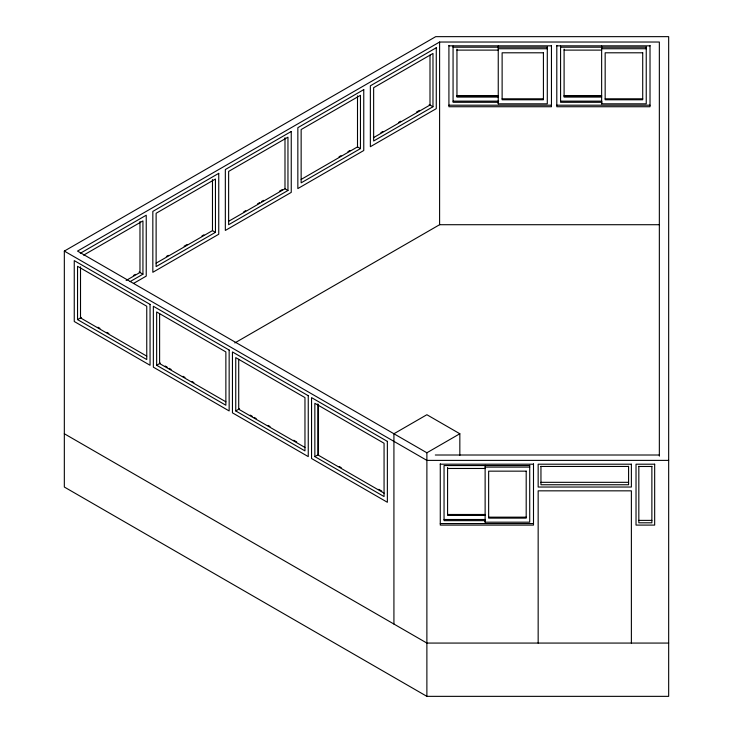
<?xml version="1.0" encoding="UTF-8"?>
<svg xmlns="http://www.w3.org/2000/svg" width="733" height="733" viewBox="0 0 733 733"><rect width="100%" height="100%" fill="white"/><g stroke="black" fill="none" stroke-linecap="round" stroke-linejoin="round"><path stroke-width="1.1" d="M529.721 465.299L529.721 522.189L485.127 522.189L485.127 519.495M547.294 46.939L547.294 103.829L498.248 103.829L498.248 101.136M646.24 46.939L646.24 103.829L601.637 103.829L601.637 101.136M64.33 251.08L435.732 36.65L668.67 36.65L668.67 696.35L426.881 696.35L64.33 487.033L64.33 251.08L426.881 460.388L668.67 460.388M659.343 456.118L659.343 42.028L439.598 42.028L77.515 251.08L426.881 452.783L459.838 433.753L459.838 455.404M80.318 253.27L146.233 215.209L146.233 276.103L133.443 283.488M83.617 255.139L142.935 220.89L142.935 274.197L130.08 281.619M133.379 275.535L135.358 274.389M166.336 256.504L168.315 255.359M184.139 246.224L187.107 244.51M201.932 235.953L203.911 234.807M243.796 211.782L245.766 210.646M257.631 203.792L259.61 202.647M261.589 201.511L263.568 200.366M279.392 191.231L282.352 189.517M339.04 156.789L341.019 155.653M347.946 151.658L349.916 150.512M380.903 132.627L382.883 131.482M398.697 122.347L400.676 121.211M416.5 112.076L419.459 110.362M126.131 280.473L139.976 272.484L139.976 221.448M156.12 263.165L212.478 230.62L212.478 179.585M228.632 221.302L284.99 188.757L284.99 137.722M301.144 179.438L357.502 146.893L357.502 95.858M373.647 137.575L430.005 105.03L430.005 55.131M215.447 232.334L156.12 266.583L156.12 213.276L215.447 179.026L215.447 232.334L212.625 230.703M287.959 190.47L228.632 224.719L228.632 171.412L287.959 137.163L287.959 190.47L285.128 188.839M360.462 148.607L301.144 182.865L301.144 129.549L360.462 95.299L360.462 148.607L357.64 146.976M432.974 106.743L373.647 141.002L373.647 87.685L432.974 53.436L432.974 106.743L429.208 104.572M77.542 319.597L146.756 359.555L146.756 306.247L77.542 266.29L77.542 319.597L81.308 317.426M156.651 365.263L225.865 405.23L225.865 351.922L156.651 311.956L156.651 365.263L160.417 363.092M234.817 342.943L439.598 224.71L659.343 224.71M235.751 410.938L304.965 450.896L304.965 397.588L235.751 357.631L235.751 410.938L239.517 408.757M314.851 456.604L384.065 496.562L384.065 443.254L314.851 403.297L314.851 456.604L318.617 454.433M448.917 45.84L551.454 45.84M556.796 45.84L650.015 45.84M453.067 47.196L547.294 47.196M560.571 47.196L646.24 47.196M498.248 48.735L547.294 48.735M601.637 48.735L646.24 48.735M456.952 50.11L498.248 50.11M564.098 50.11L601.637 50.11M456.952 95.739L498.248 95.739M564.098 95.739L601.637 95.739M456.952 96.115L498.248 96.115M564.098 96.115L601.637 96.115M498.248 97.077L456.952 97.077L456.952 49.148M601.637 97.077L564.098 97.077L564.098 49.148M502.123 98.808L543.419 98.808M605.165 98.808L642.713 98.808M453.067 101.136L498.706 101.136M560.571 101.136L601.738 101.136M498.486 102.29L453.067 102.29L453.067 46.051M601.692 102.29L560.571 102.29L560.571 46.051M448.917 105.195L551.454 105.195M556.796 105.195L650.015 105.195M435.31 455.01L659.343 455.01M440.276 464.2L533.496 464.2M529.721 465.556L444.051 465.556L444.051 520.65L485.173 520.65M540.954 466.454L628.584 466.454M638.828 466.481L651.875 466.481M485.127 467.095L529.721 467.095M447.579 468.469L485.127 468.469M540.954 482.323L628.584 482.323M447.579 514.474L485.127 514.474M485.127 515.436L447.579 515.436L447.579 467.507M488.645 517.168L526.193 517.168M444.051 519.495L485.219 519.495M638.828 520.384L651.875 520.384M440.276 523.554L533.496 523.554M668.67 643.07L426.881 643.07L64.33 433.753M459.838 433.753L426.881 414.722L393.923 433.753L393.923 624.04M139.169 272.025L142.935 274.197M97.984 327.211L99.954 328.357M106.881 332.351L108.86 333.488M165.218 366.033L167.197 367.169M169.167 368.314L171.146 369.45M183.012 376.304L184.991 377.449M191.909 381.444L193.888 382.58M250.246 415.125L252.225 416.262M254.204 417.407L256.184 418.552M268.049 425.397L270.028 426.542M293.759 440.24L296.718 441.953M339.242 466.5L341.221 467.645M378.787 489.332L381.756 491.046M146.756 356.137L80.511 317.884L80.511 266.849M225.865 401.803L159.611 363.559L159.611 313.651M304.965 447.469L238.711 409.225L238.711 359.317M384.065 493.144L317.82 454.891L317.82 403.856M651.875 466.316L651.875 522.803L638.828 522.803L638.828 466.316M650.015 45.428L650.015 106.734L556.796 106.734L556.796 45.428M631.379 643.07L631.379 490.835L538.159 490.835L538.159 643.07M628.584 466.316L628.584 484.751L540.954 484.751L540.954 466.316M601.637 46.051L601.637 103.829M551.454 45.428L551.454 106.734L448.917 106.734L448.917 45.428M533.496 463.787L533.496 525.094L440.276 525.094L440.276 463.787M498.248 46.051L498.248 103.829M485.127 465.299L485.127 522.189M439.598 42.028L439.598 224.71M426.881 452.783L426.881 696.35M318.47 404.607L318.47 454.515M218.746 173.345L152.831 211.406L152.831 272.291L218.746 234.239L218.746 173.345M291.248 131.482L225.333 169.543L225.333 230.437L291.248 192.376L291.248 131.482M363.76 89.618L297.845 127.679L297.845 188.573L363.76 150.512L363.76 89.618M436.272 47.755L370.357 85.816L370.357 146.71L436.272 108.649L436.272 47.755M543.419 52.794L502.123 52.794L502.123 99.77L543.419 99.77L543.419 52.794M642.713 52.794L605.165 52.794L605.165 99.77L642.713 99.77L642.713 52.794M631.379 464.2L538.159 464.2L538.159 487.033L631.379 487.033L631.379 464.2M654.67 464.2L636.024 464.2L636.024 525.094L654.67 525.094L654.67 464.2M526.193 471.154L488.645 471.154L488.645 518.13L526.193 518.13L526.193 471.154M150.054 304.378L74.253 260.609L74.253 321.503L150.054 365.263L150.054 304.378M229.154 350.044L153.353 306.275L153.353 367.169L229.154 410.938L229.154 350.044M308.254 395.71L232.453 351.95L232.453 412.835L308.254 456.604L308.254 395.71M387.363 441.385L311.552 397.616L311.552 458.51L387.363 502.27L387.363 441.385"/></g></svg>
